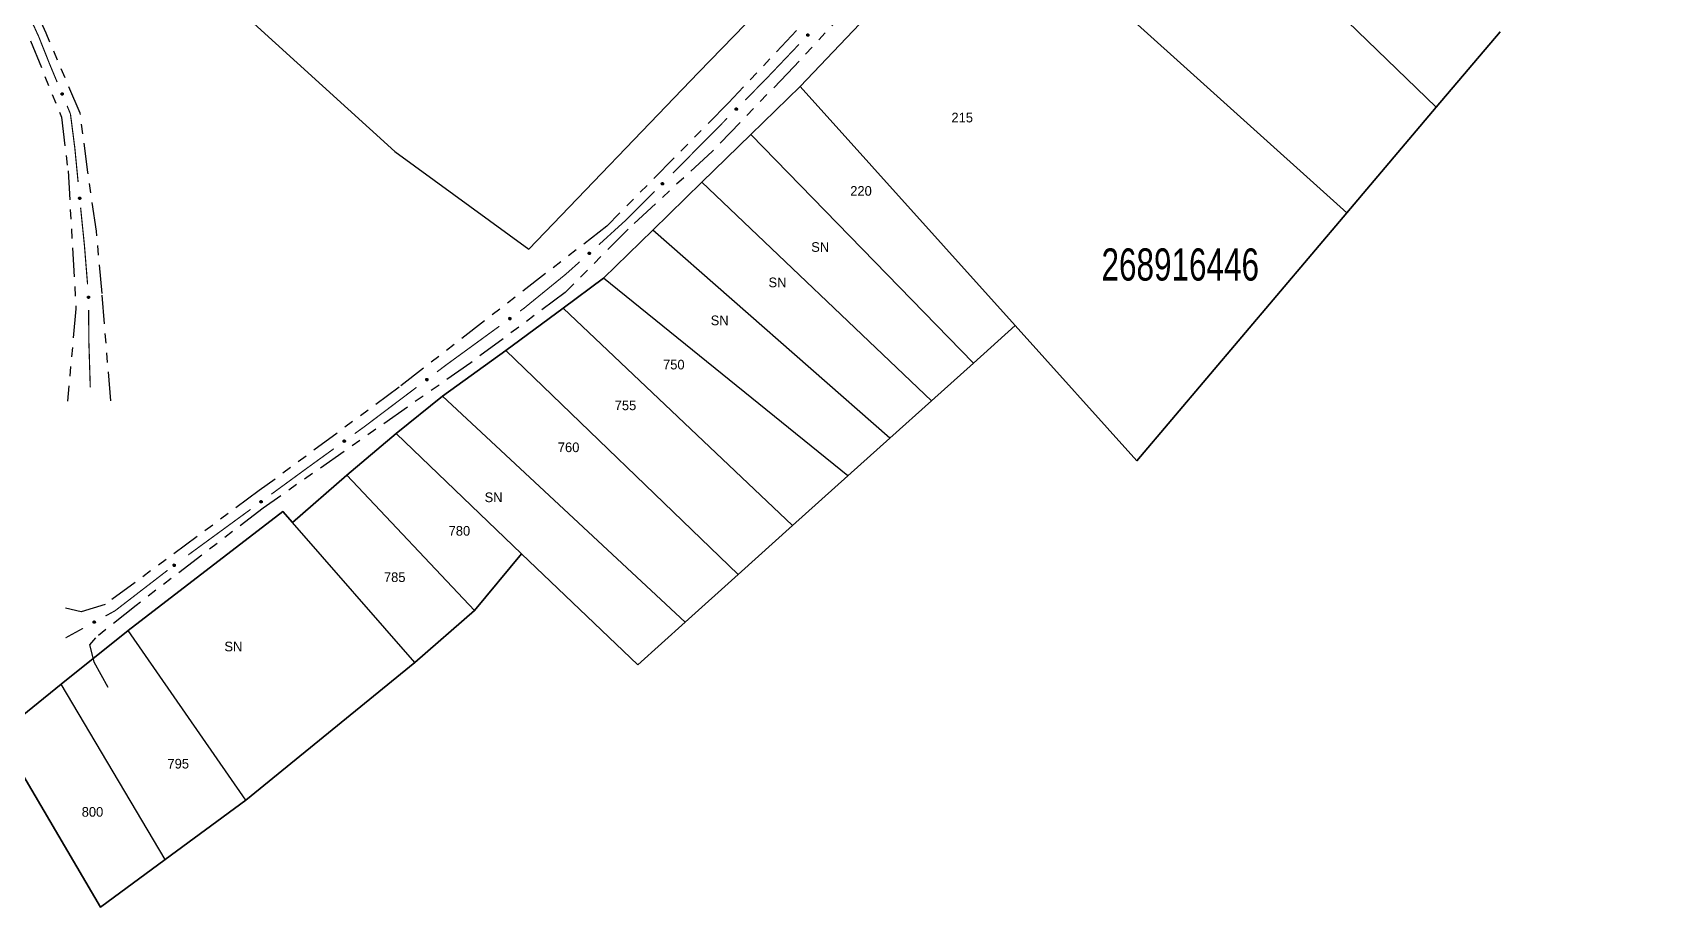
# Model space of a CAD drawing. Extents: x 209193 to 212081, y 4877574 to 4880493.
# Drawn here: x 209946 to 210200.9, y 4878227.6 to 4878363.5 of the extents above; entities that cross this region are included whole.
import ezdxf
from ezdxf.enums import TextEntityAlignment as Align

# ---------------------------------------------------------------- set-up
doc = ezdxf.new("R2010")
doc.units = 0
doc.header["$LTSCALE"] = 1.5
doc.header["$MEASUREMENT"] = 0
doc.linetypes.add('TRACO_25', pattern=[8, 3, -1, 1, -1, 1, -1])
for name, color, linetype in [('CD_MALHA_LOTES', 7, 'CONTINUOUS'), ('CD_TXT_QUADRA', 255, 'CONTINUOUS'), ('RU-QUADRA', 210, 'CONTINUOUS'), ('SV-EIXO-RUA-N-PAV', 6, 'CONTINUOUS'), ('SV-RUA-NAO-PAV', 7, 'CONTINUOUS'), ('Th_NmrPort', 1, 'CONTINUOUS')]:
    doc.layers.add(name, color=color, linetype=linetype)
doc.styles.add('ARIAL', font='ARIAL.SHX')

msp = doc.modelspace()

# ---------------------------------------------------------------- linework, layer by layer
at = {"layer": 'CD_MALHA_LOTES', "linetype": 'Continuous', "flags": 128}
for points in [[(210163.975434, 4878351.916353), (210108.922299, 4878405.206354)], [(210065.149006, 4878355.139393), (210082.693599, 4878373.615337), (210093.289532, 4878386.678224)], [(210150.085714, 4878335.506747), (210093.289532, 4878386.678224)], [(210173.912187, 4878363.655841), (210163.975434, 4878351.916353)], [(210057.517151, 4878347.697387), (210065.149006, 4878355.139393)], [(210098.576522, 4878317.987681), (210065.149006, 4878355.139393)], [(210163.975434, 4878351.916353), (210150.085714, 4878335.506747)], [(210049.885295, 4878340.255381), (210057.517151, 4878347.697387)], [(210092.078567, 4878312.147635), (210057.517151, 4878347.697387)], [(210042.253439, 4878332.813376), (210049.885295, 4878340.255381)], [(210085.580612, 4878306.30759), (210049.885295, 4878340.255381)], [(210150.085714, 4878335.506747), (210117.476717, 4878296.981794)], [(210034.621584, 4878325.37137), (210042.253439, 4878332.813376)], [(210079.082657, 4878300.467544), (210042.253439, 4878332.813376)], [(210028.329193, 4878320.711861), (210034.621584, 4878325.37137)], [(210072.584701, 4878294.627499), (210034.621584, 4878325.37137)], [(210019.419783, 4878314.114451), (210028.329193, 4878320.711861)], [(210063.973755, 4878286.8884), (210028.329193, 4878320.711861)], [(210098.576522, 4878317.987681), (210092.078567, 4878312.147635)], [(210117.476717, 4878296.981794), (210098.576522, 4878317.987681)], [(210009.59995, 4878307.036438), (210019.419783, 4878314.114451)], [(210055.515621, 4878279.286641), (210019.419783, 4878314.114451)], [(210092.078567, 4878312.147635), (210085.580612, 4878306.30759)], [(210002.3753, 4878301.197749), (210009.59995, 4878307.036438)], [(210047.285914, 4878271.890182), (210009.59995, 4878307.036438)], [(210085.580612, 4878306.30759), (210079.082657, 4878300.467544)], [(209994.753448, 4878294.757073), (210002.3753, 4878301.197749)], [(210021.888131, 4878282.525347), (210002.3753, 4878301.197749)], [(210079.082657, 4878300.467544), (210072.584701, 4878294.627499)], [(209986.306565, 4878287.377818), (209994.753448, 4878294.757073)], [(210014.569306, 4878273.681638), (209994.753448, 4878294.757073)], [(210072.584701, 4878294.627499), (210063.973755, 4878286.8884)], [(209960.781173, 4878270.598508), (209984.80143, 4878289.102591)], [(209984.80143, 4878289.102591), (209986.306565, 4878287.377818)], [(210005.304747, 4878265.607317), (209986.306565, 4878287.377818)], [(210063.973755, 4878286.8884), (210055.515621, 4878279.286641)], [(210021.888131, 4878282.525347), (210014.569306, 4878273.681638)], [(210039.920034, 4878265.270088), (210021.888131, 4878282.525347)], [(210055.515621, 4878279.286641), (210047.285914, 4878271.890182)], [(210014.569306, 4878273.681638), (210005.304747, 4878265.607317)], [(210047.285914, 4878271.890182), (210039.920034, 4878265.270088)], [(209950.367653, 4878262.242211), (209960.781173, 4878270.598508)], [(209979.034682, 4878244.201783), (209960.781173, 4878270.598508)], [(210005.304747, 4878265.607317), (209979.034682, 4878244.201783)], [(209940.645162, 4878254.440428), (209950.367653, 4878262.242211)], [(209966.507133, 4878234.989776), (209950.367653, 4878262.242211)], [(209956.441222, 4878227.587909), (209940.645162, 4878254.440428)], [(209979.034682, 4878244.201783), (209966.507133, 4878234.989776)], [(209966.507133, 4878234.989776), (209956.441222, 4878227.587909)]]:
    msp.add_lwpolyline(points, dxfattribs=at)
at = {"layer": 'RU-QUADRA', "linetype": 'Continuous', "flags": 128}
msp.add_lwpolyline([(210111.550979, 4878423.774008), (210082.579505, 4878444.257547), (210080.513417, 4878445.718322), (210059.194194, 4878456.935292), (210049.830042, 4878442.538349), (210041.627119, 4878433.00033), (210029.919738, 4878419.559241), (210029.023118, 4878420.452895), (210020.925314, 4878411.802), (210014.622943, 4878405.06917), (210009.92895, 4878400.05457), (209999.331565, 4878388.376167), (209990.482652, 4878378.490836), (209979.742083, 4878365.460483), (210002.206022, 4878345.049962), (210023.000006, 4878329.87576), (210049.39463, 4878357.340518), (210060.298662, 4878368.626515), (210070.631668, 4878379.321483), (210081.370315, 4878390.986453), (210094.644812, 4878405.158664), (210101.427461, 4878412.386365)], close=True, dxfattribs=at)
msp.add_lwpolyline([(210082.693599, 4878373.615337), (210065.149006, 4878355.139393), (210057.517151, 4878347.697387), (210049.885295, 4878340.255381), (210042.253439, 4878332.813376), (210034.621584, 4878325.37137), (210028.329193, 4878320.711861), (210019.419783, 4878314.114451), (210009.59995, 4878307.036438), (210002.3753, 4878301.197749), (209994.753448, 4878294.757073), (209986.306565, 4878287.377818), (209984.80143, 4878289.102591), (209960.781173, 4878270.598508), (209950.367653, 4878262.242211), (209940.645162, 4878254.440428), (209956.441222, 4878227.587909), (209966.507133, 4878234.989776), (209979.034682, 4878244.201783), (210005.304747, 4878265.607317), (210014.569306, 4878273.681638), (210021.888131, 4878282.525347), (210039.920034, 4878265.270088), (210047.285914, 4878271.890182), (210055.515621, 4878279.286641), (210063.973755, 4878286.8884), (210072.584701, 4878294.627499), (210079.082657, 4878300.467544), (210085.580612, 4878306.30759), (210092.078567, 4878312.147635), (210098.576522, 4878317.987681), (210117.476717, 4878296.981794), (210150.085714, 4878335.506747), (210163.975434, 4878351.916353), (210173.912187, 4878363.655841)], dxfattribs=at)
at = {"layer": 'SV-EIXO-RUA-N-PAV', "const_width": 0.18}
for points in [[(209945.047271, 4878366.871925), (209946.711767, 4878363.234693)], [(209946.711767, 4878363.234693), (209946.879528, 4878362.868103)], [(209946.879528, 4878362.868103), (209948.575055, 4878358.595376)], [(210064.970943, 4878361.688299), (210060.147511, 4878356.615379)], [(209948.575055, 4878358.595376), (209948.586668, 4878358.566112)], [(209948.586668, 4878358.566112), (209949.730997, 4878355.827026)], [(210059.67989, 4878356.123571), (210056.640652, 4878353.051564)], [(210060.147511, 4878356.615379), (210059.67989, 4878356.123571)], [(209951.272952, 4878352.136175), (209951.658441, 4878351.213463)], [(209951.658441, 4878351.213463), (209951.79609, 4878350.883984)], [(209951.79609, 4878350.883984), (209952.386504, 4878346.278753)], [(210053.827431, 4878350.208012), (210045.387768, 4878341.677356)], [(209952.386504, 4878346.278753), (209952.478946, 4878345.557709)], [(209952.478946, 4878345.557709), (209952.985397, 4878340.309032)], [(210042.568134, 4878338.840182), (210038.325494, 4878334.597542)], [(209953.375254, 4878336.328083), (209953.974975, 4878330.358131)], [(210038.268714, 4878334.540762), (210034.632089, 4878331.227392)], [(210038.325494, 4878334.597542), (210038.268714, 4878334.540762)], [(209953.974975, 4878330.358131), (209953.981229, 4878330.295882)], [(209953.981229, 4878330.295882), (209954.456811, 4878324.377521)], [(210034.406979, 4878331.022293), (210033.888274, 4878330.559022)], [(210034.632089, 4878331.227392), (210034.406979, 4878331.022293)], [(210030.904928, 4878327.894506), (210029.413254, 4878326.562248)], [(210028.786009, 4878326.002037), (210022.463882, 4878320.844512)], [(210029.413254, 4878326.562248), (210028.786009, 4878326.002037)], [(209954.616866, 4878320.383195), (209954.663375, 4878315.383411)], [(210022.263968, 4878320.681424), (210021.664255, 4878320.244491)], [(210022.463882, 4878320.844512), (210022.263968, 4878320.681424)], [(210018.431309, 4878317.889059), (210010.348944, 4878312.000479)], [(209954.663375, 4878315.383411), (209954.664084, 4878315.307197)], [(209954.664084, 4878315.307197), (209954.877023, 4878308.38669)], [(210010.249681, 4878311.928158), (210008.75156, 4878310.797027)], [(210010.348944, 4878312.000479), (210010.249681, 4878311.928158)], [(210005.55929, 4878308.386755), (209997.578613, 4878302.361077)], [(209997.463047, 4878302.273821), (209995.959473, 4878301.187079)], [(209997.578613, 4878302.361077), (209997.463047, 4878302.273821)], [(209992.717603, 4878298.843945), (209989.475733, 4878296.500811)], [(209988.795597, 4878296.009228), (209983.014675, 4878291.783338)], [(209989.475733, 4878296.500811), (209988.795597, 4878296.009228)], [(209979.785475, 4878289.422773), (209970.097875, 4878282.341078)], [(209966.88829, 4878279.954388), (209958.968934, 4878273.848342)], [(209958.968934, 4878273.848342), (209958.716972, 4878273.654073)], [(209958.716972, 4878273.654073), (209957.241753, 4878272.846411)], [(209951.101735, 4878269.484837), (209951.03641, 4878269.449073)], [(209953.733171, 4878270.925512), (209951.101735, 4878269.484837)]]:
    msp.add_lwpolyline(points, dxfattribs=at)
at = {"layer": 'SV-EIXO-RUA-N-PAV'}
for points in [[(210066.527846, 4878363.165978), (210066.529772, 4878363.117107), (210066.521433, 4878363.074712), (210066.504301, 4878363.041353), (210066.481475, 4878363.015823), (210066.455181, 4878362.992335), (210066.423447, 4878362.974502), (210066.383842, 4878362.962512), (210066.334832, 4878362.960237), (210066.291963, 4878362.971633), (210066.258361, 4878362.98668), (210066.230369, 4878363.008948), (210066.207979, 4878363.034873), (210066.190546, 4878363.06845), (210066.178786, 4878363.108704), (210066.177691, 4878363.158041), (210066.186151, 4878363.199549), (210066.20357, 4878363.231379), (210066.226135, 4878363.259378), (210066.253266, 4878363.283036), (210066.284518, 4878363.300362), (210066.325069, 4878363.312128), (210066.373779, 4878363.312564), (210066.415274, 4878363.304599), (210066.447341, 4878363.287632), (210066.474406, 4878363.264796), (210066.498285, 4878363.23871), (210066.517539, 4878363.207556), (210066.527846, 4878363.165978)], [(209950.54816, 4878354.156611), (209950.593661, 4878354.138675), (209950.629099, 4878354.113955), (209950.652722, 4878354.084831), (209950.666886, 4878354.053651), (209950.677784, 4878354.020121), (209950.681313, 4878353.983891), (209950.676323, 4878353.942812), (209950.658651, 4878353.897042), (209950.630942, 4878353.862404), (209950.603627, 4878353.837717), (209950.571966, 4878353.821075), (209950.539215, 4878353.811034), (209950.50146, 4878353.808613), (209950.459881, 4878353.814077), (209950.414287, 4878353.83296), (209950.379711, 4878353.857433), (209950.357601, 4878353.886204), (209950.341073, 4878353.91814), (209950.330357, 4878353.952506), (209950.327098, 4878353.988089), (209950.332675, 4878354.029944), (209950.351909, 4878354.074698), (209950.375924, 4878354.109462), (209950.404377, 4878354.13197), (209950.436185, 4878354.147534), (209950.469683, 4878354.158874), (209950.505954, 4878354.163937), (209950.54816, 4878354.156611)], [(210055.413347, 4878351.654509), (210055.414302, 4878351.60561), (210055.405124, 4878351.563388), (210055.387333, 4878351.530376), (210055.364006, 4878351.505304), (210055.337251, 4878351.482342), (210055.30517, 4878351.465143), (210055.265334, 4878351.45394), (210055.216288, 4878351.452638), (210055.173654, 4878351.464883), (210055.140357, 4878351.480593), (210055.112812, 4878351.503413), (210055.090941, 4878351.529777), (210055.074178, 4878351.563692), (210055.06322, 4878351.604173), (210055.063103, 4878351.653522), (210055.072385, 4878351.694853), (210055.090432, 4878351.726332), (210055.113548, 4878351.753878), (210055.141143, 4878351.776993), (210055.172733, 4878351.793694), (210055.21351, 4878351.804654), (210055.262219, 4878351.804123), (210055.303548, 4878351.795336), (210055.335271, 4878351.777737), (210055.361878, 4878351.754368), (210055.385235, 4878351.727813), (210055.403867, 4878351.696284), (210055.413347, 4878351.654509)], [(210043.940396, 4878340.056767), (210043.941089, 4878340.007863), (210043.931684, 4878339.965691), (210043.913717, 4878339.932776), (210043.890255, 4878339.907829), (210043.863378, 4878339.88501), (210043.831204, 4878339.867983), (210043.791309, 4878339.856995), (210043.742258, 4878339.855955), (210043.69969, 4878339.868429), (210043.666477, 4878339.884317), (210043.639055, 4878339.907284), (210043.617326, 4878339.933765), (210043.600744, 4878339.96777), (210043.590003, 4878340.008309), (210043.590152, 4878340.057658), (210043.599655, 4878340.098939), (210043.61787, 4878340.13032), (210043.641134, 4878340.157742), (210043.668853, 4878340.180708), (210043.700531, 4878340.197241), (210043.741367, 4878340.207981), (210043.790072, 4878340.207189), (210043.831353, 4878340.198181), (210043.862982, 4878340.180411), (210043.889463, 4878340.1569), (210043.912677, 4878340.130221), (210043.93114, 4878340.098592), (210043.940396, 4878340.056767)], [(209953.325255, 4878337.927117), (209953.363557, 4878337.896703), (209953.390256, 4878337.862731), (209953.40437, 4878337.827988), (209953.408836, 4878337.794035), (209953.409492, 4878337.758784), (209953.402313, 4878337.723097), (209953.385572, 4878337.685255), (209953.355333, 4878337.646618), (209953.318734, 4878337.621555), (209953.285413, 4878337.605896), (209953.250276, 4878337.5992), (209953.216021, 4878337.599136), (209953.179199, 4878337.607819), (209953.141014, 4878337.625159), (209953.1029, 4878337.656506), (209953.076953, 4878337.689991), (209953.064185, 4878337.723954), (209953.057677, 4878337.759321), (209953.057438, 4878337.795317), (209953.064687, 4878337.830307), (209953.082215, 4878337.868722), (209953.113653, 4878337.90593), (209953.146754, 4878337.93219), (209953.18053, 4878337.945433), (209953.215493, 4878337.951056), (209953.250841, 4878337.952144), (209953.287014, 4878337.946421), (209953.325255, 4878337.927117)], [(210032.577091, 4878329.240372), (210032.575027, 4878329.191507), (210032.56326, 4878329.149932), (210032.543466, 4878329.118081), (210032.518635, 4878329.094497), (210032.490515, 4878329.073229), (210032.457433, 4878329.058043), (210032.416982, 4878329.04932), (210032.367949, 4878329.051047), (210032.326152, 4878329.0659), (210032.293888, 4878329.083635), (210032.267804, 4878329.108111), (210032.247602, 4878329.135775), (210032.232963, 4878329.17066), (210032.224524, 4878329.211739), (210032.227454, 4878329.261002), (210032.239269, 4878329.301681), (210032.259224, 4878329.331986), (210032.283996, 4878329.358053), (210032.312965, 4878329.379421), (210032.345525, 4878329.394141), (210032.386901, 4878329.402564), (210032.435484, 4878329.399028), (210032.476192, 4878329.387707), (210032.506769, 4878329.368183), (210032.531883, 4878329.343217), (210032.553556, 4878329.315271), (210032.570207, 4878329.282652), (210032.577091, 4878329.240372)], [(209954.707001, 4878322.527807), (209954.742387, 4878322.494044), (209954.765895, 4878322.457791), (209954.776799, 4878322.421911), (209954.778168, 4878322.387692), (209954.775625, 4878322.352527), (209954.765239, 4878322.317639), (209954.745134, 4878322.281471), (209954.711515, 4878322.245736), (209954.672795, 4878322.224095), (209954.63819, 4878322.211523), (209954.602591, 4878322.208041), (209954.568471, 4878322.211084), (209954.532588, 4878322.223071), (209954.496134, 4878322.243803), (209954.46102, 4878322.278478), (209954.438217, 4878322.314177), (209954.428581, 4878322.349159), (209954.425308, 4878322.38497), (209954.428334, 4878322.42084), (209954.438727, 4878322.455028), (209954.459666, 4878322.491694), (209954.49435, 4878322.525898), (209954.529696, 4878322.549048), (209954.564533, 4878322.559173), (209954.599862, 4878322.561601), (209954.635164, 4878322.55948), (209954.670669, 4878322.5505), (209954.707001, 4878322.527807)], [(210020.228732, 4878319.062411), (210020.22183, 4878319.013992), (210020.205998, 4878318.97379), (210020.183142, 4878318.94406), (210020.156094, 4878318.923054), (210020.126003, 4878318.904681), (210020.091577, 4878318.892851), (210020.050461, 4878318.888185), (210020.001841, 4878318.894767), (210019.961724, 4878318.913692), (210019.931378, 4878318.934541), (210019.907851, 4878318.961483), (210019.890492, 4878318.991015), (210019.879386, 4878319.02718), (210019.875064, 4878319.068894), (210019.882866, 4878319.117623), (210019.898658, 4878319.15693), (210019.92152, 4878319.185106), (210019.948756, 4878319.208586), (210019.979702, 4878319.226975), (210020.013562, 4878319.238393), (210020.055569, 4878319.24267), (210020.103562, 4878319.234332), (210020.142946, 4878319.219029), (210020.171435, 4878319.196568), (210020.193949, 4878319.169233), (210020.212743, 4878319.139276), (210020.226076, 4878319.105166), (210020.228732, 4878319.062411)], [(210007.336423, 4878309.590617), (210007.330349, 4878309.542087), (210007.315205, 4878309.50162), (210007.292859, 4878309.471504), (210007.266174, 4878309.45004), (210007.236401, 4878309.431156), (210007.202182, 4878309.41874), (210007.161151, 4878309.413372), (210007.112427, 4878309.419124), (210007.071992, 4878309.437362), (210007.041294, 4878309.457689), (210007.017311, 4878309.484226), (210006.999451, 4878309.513457), (210006.987729, 4878309.549428), (210006.982695, 4878309.591062), (210006.989664, 4878309.639916), (210007.004783, 4878309.679487), (210007.027162, 4878309.708049), (210007.053993, 4878309.731992), (210007.08462, 4878309.750906), (210007.11828, 4878309.7629), (210007.160208, 4878309.767893), (210007.208336, 4878309.760376), (210007.247976, 4878309.745747), (210007.276844, 4878309.723776), (210007.299821, 4878309.696829), (210007.319124, 4878309.667197), (210007.333037, 4878309.63332), (210007.336423, 4878309.590617)], [(209994.51947, 4878300.010461), (209994.512385, 4878299.962069), (209994.4964, 4878299.921927), (209994.473431, 4878299.892284), (209994.446303, 4878299.871381), (209994.416142, 4878299.853123), (209994.381672, 4878299.841423), (209994.340538, 4878299.836913), (209994.291944, 4878299.84368), (209994.251899, 4878299.862758), (209994.221632, 4878299.883721), (209994.198208, 4878299.910753), (209994.180962, 4878299.94035), (209994.169993, 4878299.976557), (209994.165829, 4878300.018287), (209994.173816, 4878300.066986), (209994.189757, 4878300.106233), (209994.212727, 4878300.134322), (209994.240052, 4878300.157699), (209994.271067, 4878300.17597), (209994.30497, 4878300.187259), (209994.346993, 4878300.191376), (209994.394954, 4878300.182856), (209994.434279, 4878300.167404), (209994.462683, 4878300.144835), (209994.485093, 4878300.117415), (209994.503774, 4878300.087386), (209994.516977, 4878300.053226), (209994.51947, 4878300.010461)], [(209981.581031, 4878290.598979), (209981.574206, 4878290.550549), (209981.558438, 4878290.510322), (209981.535629, 4878290.480555), (209981.508615, 4878290.459507), (209981.478552, 4878290.441087), (209981.444146, 4878290.429202), (209981.403037, 4878290.42447), (209981.354407, 4878290.430975), (209981.314259, 4878290.449837), (209981.28388, 4878290.470637), (209981.260311, 4878290.497542), (209981.242905, 4878290.527046), (209981.231742, 4878290.563193), (209981.227353, 4878290.6049), (209981.235078, 4878290.653641), (209981.250807, 4878290.692973), (209981.273625, 4878290.721185), (209981.300824, 4878290.74471), (209981.33174, 4878290.763148), (209981.365581, 4878290.774619), (209981.407582, 4878290.778963), (209981.455588, 4878290.770701), (209981.494996, 4878290.75546), (209981.523521, 4878290.733045), (209981.546078, 4878290.705746), (209981.56492, 4878290.675819), (209981.578307, 4878290.64173), (209981.581031, 4878290.598979)], [(209968.080321, 4878280.734476), (209968.074738, 4878280.685887), (209968.060004, 4878280.645269), (209968.037964, 4878280.614929), (209968.011497, 4878280.593196), (209967.981916, 4878280.574013), (209967.947825, 4878280.561251), (209967.906851, 4878280.555469), (209967.85807, 4878280.560728), (209967.817453, 4878280.578556), (209967.786552, 4878280.598572), (209967.762301, 4878280.624865), (209967.744147, 4878280.653914), (209967.732062, 4878280.689764), (209967.726608, 4878280.731345), (209967.733082, 4878280.780268), (209967.7478, 4878280.81999), (209967.769889, 4878280.848776), (209967.796477, 4878280.872989), (209967.826911, 4878280.892212), (209967.860448, 4878280.904546), (209967.902324, 4878280.909962), (209967.950525, 4878280.902932), (209967.990311, 4878280.888704), (209968.0194, 4878280.867026), (209968.042648, 4878280.840313), (209968.06225, 4878280.810878), (209968.076504, 4878280.777143), (209968.080321, 4878280.734476)], [(209955.666354, 4878271.858404), (209955.653294, 4878271.811271), (209955.632431, 4878271.773434), (209955.605947, 4878271.746884), (209955.576427, 4878271.729525), (209955.544226, 4878271.715167), (209955.508567, 4878271.707855), (209955.467191, 4878271.708505), (209955.419819, 4878271.721274), (209955.382463, 4878271.745194), (209955.355045, 4878271.769765), (209955.335171, 4878271.799505), (209955.321748, 4878271.831021), (209955.315376, 4878271.868313), (209955.316445, 4878271.910236), (209955.330438, 4878271.95756), (209955.351146, 4878271.994514), (209955.377436, 4878272.019522), (209955.407461, 4878272.039312), (209955.440512, 4878272.053576), (209955.475557, 4878272.060553), (209955.517765, 4878272.059401), (209955.564291, 4878272.044971), (209955.601384, 4878272.024738), (209955.626754, 4878271.998806), (209955.645572, 4878271.968807), (209955.660366, 4878271.936685), (209955.669209, 4878271.901146), (209955.666354, 4878271.858404)]]:
    msp.add_lwpolyline(points, close=True, dxfattribs=at)
for points in [[(210066.284518, 4878363.300362), (210066.177691, 4878363.158041)], [(210066.325069, 4878363.312128), (210066.178786, 4878363.108704)], [(210066.302723, 4878363.300615), (210066.183248, 4878363.139315)], [(210066.266362, 4878363.288116), (210066.185988, 4878363.183782)], [(210066.253266, 4878363.283036), (210066.186151, 4878363.199549)], [(210066.347887, 4878363.30851), (210066.186393, 4878363.091136)], [(210066.373779, 4878363.312564), (210066.190546, 4878363.06845)], [(210066.392305, 4878363.307699), (210066.201761, 4878363.055812)], [(210066.415274, 4878363.304599), (210066.207979, 4878363.034873)], [(210066.428359, 4878363.29413), (210066.22089, 4878363.024444)], [(210066.447341, 4878363.287632), (210066.230369, 4878363.008948)], [(210066.458771, 4878363.274628), (210066.243683, 4878363.000889)], [(210066.474406, 4878363.264796), (210066.258361, 4878362.98668)], [(210066.48453, 4878363.248253), (210066.279882, 4878362.981533)], [(210066.498285, 4878363.23871), (210066.291963, 4878362.971633)], [(210066.504551, 4878363.219803), (210066.316875, 4878362.968953)], [(210066.517539, 4878363.207556), (210066.334832, 4878362.960237)], [(210066.52081, 4878363.187397), (210066.360402, 4878362.965225)], [(210066.527846, 4878363.165978), (210066.383842, 4878362.962512)], [(210066.527813, 4878363.139315), (210066.408435, 4878362.974157)], [(210066.529772, 4878363.117107), (210066.423447, 4878362.974502)], [(210066.525122, 4878363.092919), (210066.444699, 4878362.990514)], [(210066.521433, 4878363.074712), (210066.455181, 4878362.992335)], [(209950.327098, 4878353.988089), (209950.414287, 4878353.83296)], [(209950.330357, 4878353.952506), (209950.379711, 4878353.857433)], [(209950.330987, 4878353.966538), (209950.394074, 4878353.850928)], [(209950.332675, 4878354.029944), (209950.459881, 4878353.814077)], [(209950.334205, 4878354.004853), (209950.433665, 4878353.830498)], [(209950.345184, 4878354.049368), (209950.479025, 4878353.813957)], [(209950.351909, 4878354.074698), (209950.50146, 4878353.808613)], [(209950.363829, 4878354.089691), (209950.517546, 4878353.813783)], [(209950.375924, 4878354.109462), (209950.539215, 4878353.811034)], [(209950.390779, 4878354.117217), (209950.553964, 4878353.818646)], [(209950.404377, 4878354.13197), (209950.571966, 4878353.821075)], [(209950.420884, 4878354.137189), (209950.584708, 4878353.830011)], [(209950.436185, 4878354.147534), (209950.603627, 4878353.837717)], [(209950.455405, 4878354.150132), (209950.617012, 4878353.855338)], [(209950.469683, 4878354.158874), (209950.630942, 4878353.862404)], [(209950.489511, 4878354.156987), (209950.643436, 4878353.884123)], [(209950.505954, 4878354.163937), (209950.658651, 4878353.897042)], [(209950.525722, 4878354.158805), (209950.664392, 4878353.922454)], [(209950.54816, 4878354.156611), (209950.676323, 4878353.942812)], [(209950.572548, 4878354.145834), (209950.675578, 4878353.970013)], [(209950.593661, 4878354.138675), (209950.681313, 4878353.983891)], [(209950.613923, 4878354.124671), (209950.675226, 4878354.009794)], [(209950.629099, 4878354.113955), (209950.677784, 4878354.020121)], [(210055.172733, 4878351.793694), (210055.063103, 4878351.653522)], [(210055.21351, 4878351.804654), (210055.06322, 4878351.604173)], [(210055.19094, 4878351.793586), (210055.068288, 4878351.634689)], [(210055.236251, 4878351.800583), (210055.070476, 4878351.586457)], [(210055.154338, 4878351.781811), (210055.071909, 4878351.679092)], [(210055.141143, 4878351.776993), (210055.072385, 4878351.694853)], [(210055.262219, 4878351.804123), (210055.074178, 4878351.563692)], [(210055.280645, 4878351.798892), (210055.08514, 4878351.550835)], [(210055.303548, 4878351.795336), (210055.090941, 4878351.529777)], [(210055.316422, 4878351.78461), (210055.103643, 4878351.519093)], [(210055.335271, 4878351.777737), (210055.112812, 4878351.503413)], [(210055.346441, 4878351.764509), (210055.125964, 4878351.495091)], [(210055.361878, 4878351.754368), (210055.140357, 4878351.480593)], [(210055.371672, 4878351.737628), (210055.161772, 4878351.47502)], [(210055.385235, 4878351.727813), (210055.173654, 4878351.464883)], [(210055.391124, 4878351.708785), (210055.198509, 4878351.461709)], [(210055.403867, 4878351.696284), (210055.216288, 4878351.452638)], [(210055.406738, 4878351.676063), (210055.241953, 4878351.457118)], [(210055.413347, 4878351.654509), (210055.265334, 4878351.45394)], [(210055.412785, 4878351.627852), (210055.290154, 4878351.465095)], [(210055.414302, 4878351.60561), (210055.30517, 4878351.465143)], [(210055.409174, 4878351.581519), (210055.326735, 4878351.480729)], [(210055.405124, 4878351.563388), (210055.337251, 4878351.482342)], [(210043.741367, 4878340.207981), (210043.590003, 4878340.008309)], [(210043.700531, 4878340.197241), (210043.590152, 4878340.057658)], [(210043.718737, 4878340.197035), (210043.595235, 4878340.038797)], [(210043.764086, 4878340.203789), (210043.597165, 4878339.990554)], [(210043.682073, 4878340.185456), (210043.599094, 4878340.083181)], [(210043.668853, 4878340.180708), (210043.599655, 4878340.098939)], [(210043.790072, 4878340.207189), (210043.600744, 4878339.96777)], [(210043.80847, 4878340.201859), (210043.611638, 4878339.954854)], [(210043.831353, 4878340.198181), (210043.617326, 4878339.933765)], [(210043.84417, 4878340.187386), (210043.62997, 4878339.923013)], [(210043.862982, 4878340.180411), (210043.639055, 4878339.907284)], [(210043.87408, 4878340.167124), (210043.652162, 4878339.898892)], [(210043.889463, 4878340.1569), (210043.666477, 4878339.884317)], [(210043.899167, 4878340.140108), (210043.687862, 4878339.87863)], [(210043.912677, 4878340.130221), (210043.69969, 4878339.868429)], [(210043.918464, 4878340.111162), (210043.724527, 4878339.865122)], [(210043.93114, 4878340.098592), (210043.742258, 4878339.855955)], [(210043.933902, 4878340.078356), (210043.767945, 4878339.860297)], [(210043.940396, 4878340.056767), (210043.791309, 4878339.856995)], [(209953.057438, 4878337.795317), (209953.076953, 4878337.689991)], [(209953.062128, 4878337.808558), (209953.088799, 4878337.679583)], [(209953.064687, 4878337.830307), (209953.1029, 4878337.656506)], [(209953.076369, 4878337.844273), (209953.12072, 4878337.648505)], [(209953.082215, 4878337.868722), (209953.141014, 4878337.625159)], [(209953.09984, 4878337.883658), (209953.159293, 4878337.619467)], [(209953.113653, 4878337.90593), (209953.179199, 4878337.607819)], [(209953.129424, 4878337.916801), (209953.196093, 4878337.608078)], [(209953.146754, 4878337.93219), (209953.216021, 4878337.599136)], [(209953.163223, 4878337.935282), (209953.232348, 4878337.602121)], [(209953.18053, 4878337.945433), (209953.250276, 4878337.5992)], [(209953.197841, 4878337.945616), (209953.265069, 4878337.604036)], [(209953.215493, 4878337.951056), (209953.285413, 4878337.605896)], [(209953.234635, 4878337.947941), (209953.303351, 4878337.618853)], [(209953.250841, 4878337.952144), (209953.318734, 4878337.621555)], [(209953.26926, 4878337.944562), (209953.337014, 4878337.638692)], [(209953.287014, 4878337.946421), (209953.355333, 4878337.646618)], [(209953.304429, 4878337.935753), (209953.368228, 4878337.669255)], [(209953.325255, 4878337.927117), (209953.385572, 4878337.685255)], [(209953.345445, 4878337.909702), (209953.392785, 4878337.711492)], [(209953.363557, 4878337.896703), (209953.402313, 4878337.723097)], [(209953.37886, 4878337.877403), (209953.404037, 4878337.74965)], [(209953.390256, 4878337.862731), (209953.409492, 4878337.758784)], [(210043.939691, 4878340.030113), (210043.816188, 4878339.868016)], [(210043.941089, 4878340.007863), (210043.831204, 4878339.867983)], [(210043.935832, 4878339.9838), (210043.852853, 4878339.883454)], [(210043.931684, 4878339.965691), (210043.863378, 4878339.88501)], [(210032.386901, 4878329.402564), (210032.224524, 4878329.211739)], [(210032.345525, 4878329.394141), (210032.227454, 4878329.261002)], [(210032.409348, 4878329.397097), (210032.230673, 4878329.193609)], [(210032.363691, 4878329.39291), (210032.231466, 4878329.241885)], [(210032.435484, 4878329.399028), (210032.232963, 4878329.17066)], [(210032.326431, 4878329.383416), (210032.237821, 4878329.28598)], [(210032.312965, 4878329.379421), (210032.239269, 4878329.301681)], [(210032.453552, 4878329.392669), (210032.243111, 4878329.15715)], [(210032.476192, 4878329.387707), (210032.247602, 4878329.135775)], [(210032.48838, 4878329.376207), (210032.25962, 4878329.124327)], [(210032.506769, 4878329.368183), (210032.267804, 4878329.108111)], [(210032.517101, 4878329.354291), (210032.280417, 4878329.098993)], [(210032.531883, 4878329.343217), (210032.293888, 4878329.083635)], [(210032.540625, 4878329.325904), (210032.314918, 4878329.076751)], [(210032.553556, 4878329.315271), (210032.326152, 4878329.0659)], [(210032.55826, 4878329.295916), (210032.350763, 4878329.061198)], [(210032.570207, 4878329.282652), (210032.367949, 4878329.051047)], [(210032.571824, 4878329.262293), (210032.393841, 4878329.053934)], [(210032.577091, 4878329.240372), (210032.416982, 4878329.04932)], [(210032.574885, 4878329.2138), (210032.442443, 4878329.058922)], [(210032.575027, 4878329.191507), (210032.457433, 4878329.058043)], [(210032.568421, 4878329.167778), (210032.479919, 4878329.072269)], [(210032.56326, 4878329.149932), (210032.490515, 4878329.073229)], [(209954.428334, 4878322.42084), (209954.438217, 4878322.314177)], [(209954.434206, 4878322.4336), (209954.449069, 4878322.302738)], [(209954.438727, 4878322.455028), (209954.46102, 4878322.278478)], [(209954.451627, 4878322.467877), (209954.47804, 4878322.268893)], [(209954.459666, 4878322.491694), (209954.496134, 4878322.243803)], [(209954.478574, 4878322.504971), (209954.513821, 4878322.236476)], [(209954.49435, 4878322.525898), (209954.532588, 4878322.223071)], [(209954.511041, 4878322.535294), (209954.549437, 4878322.221797)], [(209954.529696, 4878322.549048), (209954.568471, 4878322.211084)], [(209954.546378, 4878322.550633), (209954.585002, 4878322.212576)], [(209954.564533, 4878322.559173), (209954.602591, 4878322.208041)], [(209954.58179, 4878322.557785), (209954.617762, 4878322.211516)], [(209954.599862, 4878322.561601), (209954.63819, 4878322.211523)], [(209954.618644, 4878322.556763), (209954.657229, 4878322.2228)], [(209954.635164, 4878322.55948), (209954.672795, 4878322.224095)], [(209954.652819, 4878322.550258), (209954.692553, 4878322.239504)], [(209954.670669, 4878322.5505), (209954.711515, 4878322.245736)], [(209954.687045, 4878322.538296), (209954.726411, 4878322.26711)], [(209954.707001, 4878322.527807), (209954.745134, 4878322.281471)], [(209954.725529, 4878322.508633), (209954.754697, 4878322.306946)], [(209954.742387, 4878322.494044), (209954.765239, 4878322.317639)], [(209954.755877, 4878322.473436), (209954.769363, 4878322.343926)], [(209954.765895, 4878322.457791), (209954.775625, 4878322.352527)], [(210020.055569, 4878319.24267), (210019.875064, 4878319.068894)], [(210020.077363, 4878319.235003), (210019.879384, 4878319.050243)], [(210020.103562, 4878319.234332), (210019.879386, 4878319.02718)], [(210020.013562, 4878319.238393), (210019.882866, 4878319.117623)], [(210020.031515, 4878319.235366), (210019.884962, 4878319.098202)], [(210020.12091, 4878319.226212), (210019.888144, 4878319.01273)], [(210020.142946, 4878319.219029), (210019.890492, 4878318.991015)], [(210019.993498, 4878319.229615), (210019.895659, 4878319.14145)], [(210019.979702, 4878319.226975), (210019.898658, 4878319.15693)], [(210020.153933, 4878319.206376), (210019.901315, 4878318.978432)], [(210020.171435, 4878319.196568), (210019.907851, 4878318.961483)], [(210020.180338, 4878319.18172), (210019.919497, 4878318.95116)], [(210020.193949, 4878319.169233), (210019.931378, 4878318.934541)], [(210020.20093, 4878319.151139), (210019.951621, 4878318.925605)], [(210020.212743, 4878319.139276), (210019.961724, 4878318.913692)], [(210020.215503, 4878319.11955), (210019.985747, 4878318.906573)], [(210020.226076, 4878319.105166), (210020.001841, 4878318.894767)], [(210020.225666, 4878319.084747), (210020.027892, 4878318.895071)], [(210020.228732, 4878319.062411), (210020.050461, 4878318.888185)], [(210020.223901, 4878319.03619), (210020.076748, 4878318.895213)], [(210020.22183, 4878319.013992), (210020.091577, 4878318.892851)], [(210020.212904, 4878318.991036), (210020.115364, 4878318.904777)], [(210020.205998, 4878318.97379), (210020.126003, 4878318.904681)], [(210007.160208, 4878309.767893), (210006.982695, 4878309.591062)], [(210007.18213, 4878309.7606), (210006.987334, 4878309.572488)], [(210007.208336, 4878309.760376), (210006.987729, 4878309.549428)], [(210007.11828, 4878309.7629), (210006.989664, 4878309.639916)], [(210007.136283, 4878309.76018), (210006.992091, 4878309.620534)], [(210007.22582, 4878309.752553), (210006.996732, 4878309.53513)], [(210007.247976, 4878309.745747), (210006.999451, 4878309.513457)], [(210007.098369, 4878309.753781), (210007.002049, 4878309.663958)], [(210007.08462, 4878309.750906), (210007.004783, 4878309.679487)], [(210007.259177, 4878309.733284), (210007.010487, 4878309.501061)], [(210007.276844, 4878309.723776), (210007.017311, 4878309.484226)], [(210007.285999, 4878309.709082), (210007.029131, 4878309.474103)], [(210007.299821, 4878309.696829), (210007.041294, 4878309.457689)], [(210007.30711, 4878309.678857), (210007.061688, 4878309.4491)], [(210007.319124, 4878309.667197), (210007.071992, 4878309.437362)], [(210007.322221, 4878309.647521), (210007.096133, 4878309.430653)], [(210007.333037, 4878309.63332), (210007.112427, 4878309.419124)], [(210007.332975, 4878309.612897), (210007.138468, 4878309.419873)], [(210007.336423, 4878309.590617), (210007.161151, 4878309.413372)], [(210007.33204, 4878309.564317), (210007.187315, 4878309.420849)], [(210007.330349, 4878309.542087), (210007.202182, 4878309.41874)], [(210007.321815, 4878309.518981), (210007.225762, 4878309.43107)], [(210007.315205, 4878309.50162), (210007.236401, 4878309.431156)], [(209994.346993, 4878300.191376), (209994.165829, 4878300.018287)], [(209994.394954, 4878300.182856), (209994.169993, 4878299.976557)], [(209994.368758, 4878300.183627), (209994.170079, 4878299.99962)], [(209994.30497, 4878300.187259), (209994.173816, 4878300.066986)], [(209994.322912, 4878300.184164), (209994.175838, 4878300.047557)], [(209994.412271, 4878300.17467), (209994.178696, 4878299.962075)], [(209994.434279, 4878300.167404), (209994.180962, 4878299.94035)], [(209994.284873, 4878300.178557), (209994.1867, 4878300.090764)], [(209994.271067, 4878300.17597), (209994.189757, 4878300.106233)], [(209994.445218, 4878300.154709), (209994.191737, 4878299.927726)], [(209994.462683, 4878300.144835), (209994.198208, 4878299.910753)], [(209994.47153, 4878300.129953), (209994.209814, 4878299.900385)], [(209994.485093, 4878300.117415), (209994.221632, 4878299.883721)], [(209994.492005, 4878300.099294), (209994.241842, 4878299.874708)], [(209994.503774, 4878300.087386), (209994.251899, 4878299.862758)], [(209994.506459, 4878300.06765), (209994.275895, 4878299.855547)], [(209994.516977, 4878300.053226), (209994.291944, 4878299.84368)], [(209994.516489, 4878300.032808), (209994.317996, 4878299.843886)], [(209994.51947, 4878300.010461), (209994.340538, 4878299.836913)], [(209994.51454, 4878299.984258), (209994.366852, 4878299.843842)], [(209994.512385, 4878299.962069), (209994.381672, 4878299.841423)], [(209994.503371, 4878299.939146), (209994.405504, 4878299.853258)], [(209994.4964, 4878299.921927), (209994.416142, 4878299.853123)], [(209981.407582, 4878290.778963), (209981.227353, 4878290.6049)], [(209981.429388, 4878290.771331), (209981.231703, 4878290.586256)], [(209981.455588, 4878290.770701), (209981.231742, 4878290.563193)], [(209981.365581, 4878290.774619), (209981.235078, 4878290.653641)], [(209981.38354, 4878290.77162), (209981.237204, 4878290.634224)], [(209981.472949, 4878290.762609), (209981.240523, 4878290.548758)], [(209981.494996, 4878290.75546), (209981.242905, 4878290.527046)], [(209981.345532, 4878290.765809), (209981.247833, 4878290.677488)], [(209981.33174, 4878290.763148), (209981.250807, 4878290.692973)], [(209981.506003, 4878290.742825), (209981.253748, 4878290.51448)], [(209981.523521, 4878290.733045), (209981.260311, 4878290.497542)], [(209981.532448, 4878290.718211), (209981.271973, 4878290.487237)], [(209981.546078, 4878290.705746), (209981.28388, 4878290.470637)], [(209981.553088, 4878290.687663), (209981.304138, 4878290.461733)], [(209981.56492, 4878290.675819), (209981.314259, 4878290.449837)], [(209981.567712, 4878290.656097), (209981.338294, 4878290.442755)], [(209981.578307, 4878290.64173), (209981.354407, 4878290.430975)], [(209981.577929, 4878290.62131), (209981.380457, 4878290.431321)], [(209981.581031, 4878290.598979), (209981.403037, 4878290.42447)], [(209981.576242, 4878290.57275), (209981.429313, 4878290.43154)], [(209981.574206, 4878290.550549), (209981.444146, 4878290.429202)], [(209981.565316, 4878290.527579), (209981.467914, 4878290.441165)], [(209981.558438, 4878290.510322), (209981.478552, 4878290.441087)], [(209967.902324, 4878280.909962), (209967.726608, 4878280.731345)], [(209967.924318, 4878280.902891), (209967.731433, 4878280.712819)], [(209967.950525, 4878280.902932), (209967.732062, 4878280.689764)], [(209967.860448, 4878280.904546), (209967.733082, 4878280.780268)], [(209967.878477, 4878280.902007), (209967.735705, 4878280.760911)], [(209967.968088, 4878280.895286), (209967.741209, 4878280.675558)], [(209967.990311, 4878280.888704), (209967.744147, 4878280.653914)], [(209967.840631, 4878280.895226), (209967.745224, 4878280.804434)], [(209967.826911, 4878280.892212), (209967.7478, 4878280.81999)], [(209968.001637, 4878280.876355), (209967.755308, 4878280.64163)], [(209968.0194, 4878280.867026), (209967.762301, 4878280.624865)], [(209968.028703, 4878280.852425), (209967.774224, 4878280.614862)], [(209968.042648, 4878280.840313), (209967.786552, 4878280.598572)], [(209968.050118, 4878280.822415), (209967.807031, 4878280.590189)], [(209968.06225, 4878280.810878), (209967.817453, 4878280.578556)], [(209968.065545, 4878280.791234), (209967.841661, 4878280.572092)], [(209968.076504, 4878280.777143), (209967.85807, 4878280.560728)], [(209968.076649, 4878280.75672), (209967.884103, 4878280.56174)], [(209968.080321, 4878280.734476), (209967.906851, 4878280.555469)], [(209968.076205, 4878280.708133), (209967.932937, 4878280.563209)], [(209968.074738, 4878280.685887), (209967.947825, 4878280.561251)], [(209968.066439, 4878280.662697), (209967.971279, 4878280.573819)], [(209968.060004, 4878280.645269), (209967.981916, 4878280.574013)], [(209955.564291, 4878272.044971), (209955.315376, 4878271.868313)], [(209955.517765, 4878272.059401), (209955.316445, 4878271.910236)], [(209955.538395, 4878272.049), (209955.318335, 4878271.891185)], [(209955.601384, 4878272.024738), (209955.321748, 4878271.831021)], [(209955.580453, 4878272.034691), (209955.322207, 4878271.852858)], [(209955.492973, 4878272.055245), (209955.330023, 4878271.938031)], [(209955.475557, 4878272.060553), (209955.330438, 4878271.95756)], [(209955.610656, 4878272.01078), (209955.330866, 4878271.817152)], [(209955.626754, 4878271.998806), (209955.335171, 4878271.799505)], [(209955.633677, 4878271.982938), (209955.345395, 4878271.787772)], [(209955.454533, 4878272.054423), (209955.346184, 4878271.979547)], [(209955.440512, 4878272.053576), (209955.351146, 4878271.994514)], [(209955.645572, 4878271.968807), (209955.355045, 4878271.769765)], [(209955.650173, 4878271.949966), (209955.373974, 4878271.758304)], [(209955.660366, 4878271.936685), (209955.382463, 4878271.745194)], [(209955.660571, 4878271.916768), (209955.405373, 4878271.735049)], [(209955.669209, 4878271.901146), (209955.419819, 4878271.721274)], [(209955.666181, 4878271.880948), (209955.445693, 4878271.718232)], [(209955.666354, 4878271.858404), (209955.467191, 4878271.708505)], [(209955.658197, 4878271.833019), (209955.494164, 4878271.712101)], [(209955.653294, 4878271.811271), (209955.508567, 4878271.707855)], [(209955.641494, 4878271.789651), (209955.533687, 4878271.716627)], [(209955.632431, 4878271.773434), (209955.544226, 4878271.715167)]]:
    msp.add_lwpolyline(points, dxfattribs=at)
at = {"layer": 'SV-RUA-NAO-PAV', "linetype": 'TRACO_25'}
for points in [[(210201.225127, 4878507.78747, 8.813163), (210161.363222, 4878463.023921, 8.813163), (210123.08334, 4878423.097004, 8.813163), (210104.675585, 4878403.118543, 8.813163), (210093.835801, 4878391.55452, 8.567777), (210081.289843, 4878376.689518, 9.15122), (210064.173176, 4878358.200172, 8.235594), (210051.482252, 4878345.033659, 6.92402), (210038.435529, 4878332.989538, 6.453833), (210028.654705, 4878323.113142, 6.453833), (210013.976543, 4878312.184074, 5.785673), (209981.722262, 4878289.609612, 5.241246), (209961.987294, 4878274.503509, 4.820552), (209955.709248, 4878269.444882, 4.820552), (209954.739256, 4878268.339847, 4.820552), (209955.427716, 4878265.720114, 4.820552), (209957.648939, 4878261.709896, 4.894793)], [(209958.051326, 4878306.290038, 4.498846), (209956.699206, 4878322.956081, 4.672072), (209955.847848, 4878332.661566, 5.142259), (209954.485674, 4878341.856236, 5.142259), (209953.312482, 4878350.978528, 5.142259), (209948.002837, 4878363.418268, 5.315486), (209944.361937, 4878371.458587, 5.612446)], [(210072.805943, 4878372.567726, 8.879007), (210054.020808, 4878352.594513, 7.66642), (210035.10661, 4878333.420159, 6.255859), (210002.86445, 4878308.421972, 5.686686), (209981.133352, 4878292.329868, 5.018526), (209957.209022, 4878274.650927, 4.647326), (209953.462887, 4878273.479942, 4.622579), (209951.03367, 4878274.065666, 4.622579)], [(209945.589929, 4878362.265454, 5.686686), (209950.399154, 4878350.36982, 5.092766), (209951.420784, 4878342.026508, 4.696819), (209952.652051, 4878320.576848, 4.573086), (209951.322949, 4878306.251322, 4.498846)]]:
    msp.add_polyline3d(points, dxfattribs=at)

# ---------------------------------------------------------------- texts
at = {"layer": 'CD_TXT_QUADRA', "style": 'ARIAL', "width": 0.7}
msp.add_text('268916446', height=5, dxfattribs=at).set_placement((210111.979444, 4878324.981537))
at = {"layer": 'Th_NmrPort', "color": 1}
for s, p in [('215', (210088.664348, 4878350.315592)), ('220', (210072.945219, 4878338.917246)), ('SN', (210066.879328, 4878330.197527)), ('SN', (210060.244759, 4878324.700312)), ('SN', (210051.264068, 4878318.794252)), ('750', (210043.862401, 4878311.922583)), ('755', (210036.352782, 4878305.589121)), ('760', (210027.516251, 4878299.0661)), ('SN', (210016.142704, 4878291.294177)), ('780', (210010.55071, 4878286.081301)), ('785', (210000.504077, 4878278.878055)), ('SN', (209975.712247, 4878268.107131)), ('795', (209966.868528, 4878249.891707)), ('800', (209953.546056, 4878242.401719))]:
    msp.add_text(s, height=1.5, dxfattribs=at).set_placement(p, align=Align.MIDDLE_LEFT)

doc.saveas('drawing.dxf')
